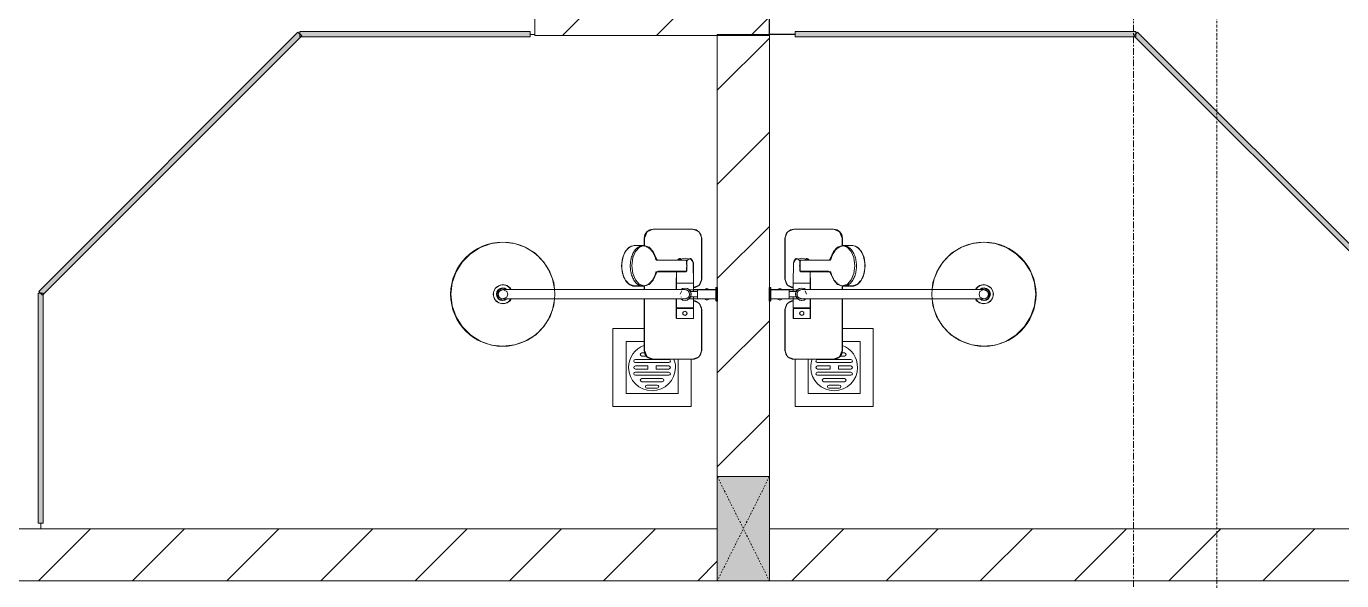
# Model space of a CAD drawing. Header units: millimetres. Extents: x 1591 to 240306, y -15958 to 82755.
# Drawn here: x 123826 to 126354, y 64837 to 65902 of the extents above; entities that cross this region are included whole.
import ezdxf

# ---------------------------------------------------------------- set-up
doc = ezdxf.new("R2010")
doc.units = ezdxf.units.MM
for name, pattern in [('Dash', [6, 3, -3]), ('Dash Dot 3_16_', [7.9375, 4.7625, -1.5875, 0, -1.5875]), ('Grid Line', [22.225, 12.7, -3.175, 3.175, -3.175])]:
    doc.linetypes.add(name, pattern=pattern)
for name, color, linetype, lineweight in [('0-1', 7, 'Continuous', 5), ('A-DETL-THIN-1', 9, 'Continuous', 9), ('A-FLOR-2', 9, 'Continuous', 9), ('A-GLAZ-CURT', 52, 'Continuous', 9), ('A-GLAZ-CURT-1', 254, 'Continuous', 9), ('A-GLAZ-CURT-2', 9, 'Continuous', 9), ('A-WALL-1', 253, 'Continuous', 18), ('A-WALL-3', 113, 'Continuous', 18), ('A-WALL-PATT-1', 10, 'Continuous', 9), ('A-WALL-PATT-2', 111, 'Continuous', 9), ('G-ANNO-SYMB-1', 111, 'Dash Dot 3_16_', 18), ('M-EQPM-1', 254, 'Continuous', 9), ('P-SANR-FIXT', 6, 'Continuous', 9), ('P-SANR-FIXT-1', 254, 'Continuous', 9), ('S-COLS', 52, 'Continuous', 9), ('S-COLS-3', 254, 'Continuous', 9), ('S-COLS-4', 253, 'Continuous', 18), ('S-COLS-HDLN-1', 9, 'Dash', 9), ('S-GRID-1', 1, 'Grid Line', 9)]:
    doc.layers.add(name, color=color, linetype=linetype, lineweight=lineweight)
pattern_1 = [(45, (0, 0), (-90.50967, 90.50967), [])]

# ---------------------------------------------------------------- blocks, each defined once
blk = doc.blocks.new('93925000_0001 - 93925000_top_dwg_93925000_T-348115-TKCS_MB TẦNG 3-4')
at = {"layer": 'P-SANR-FIXT'}
for p, q in [((-125, -47.4), (-125, -123.4)), ((-29.3, -30.4), (-108, -30.4)), ((-46.3, -78.4), (-46.3, -46.7)), ((-27.2, -47.1), (-26.1, -47.1)), ((21.5, -45.9), (60.6, -46.7)), ((29.3, -30.4), (108, -30.4)), ((125, -47.4), (125, -123.4)), ((-9, -412.5), (-9, -62.5)), ((9, -62.5), (9, -412.5)), ((43, -64.7), (43, -117.7)), ((65.8, -117.7), (65.8, -64.7)), ((-27.2, -77.9), (-26.1, -77.9)), ((43, -78.7), (21.5, -79.2)), ((42.7, -117.9), (42.7, -117.9)), ((43.2, -117.6), (43.2, -117.5)), ((65.6, -117.5), (65.6, -117.6)), ((66.1, -117.9), (66.1, -117.9)), ((-108, -140.4), (-9, -140.4)), ((9, -140.4), (16.1, -140.4)), ((15.4, -159.1), (15.8, -143.3)), ((108, -140.4), (92.7, -140.4)), ((93, -143.3), (93.4, -159.1))]:
    blk.add_line(p, q, dxfattribs=at)
at = {"layer": 'P-SANR-FIXT', "flags": 128}
for points in [[(-45.8, -46.1), (-27.2, -46.1), (-27.2, -78.9), (-45.8, -78.9)], [(-26.1, -46), (-26.1, -78.9), (-9, -79)], [(21.5, -47.4), (21.5, -79.1), (9, -79)]]:
    blk.add_lwpolyline(points, dxfattribs=at)
at = {"layer": 'P-SANR-FIXT'}
for centre, radius in [((-36.5, -62.5), 3.95), ((0, -412.5), 100)]:
    blk.add_circle(centre, radius, dxfattribs=at)
for centre, radius, start, end in [((-108, -47.4), 17, 90, 180), ((-45.8, -46.6), 0.5, 90, 180), ((-29.3, -47.4), 17, 4.7626, 90), ((0, -62.5), 12, 318.5904, 221.4096), ((29.3, -47.4), 17, 90, 175.2374), ((59.7, -57.1), 10.5, 38.6491, 85.492), ((108, -47.4), 17, 360, 90), ((0, -62.5), 9, 90, 180.0008), ((0, -62.5), 9, 360, 90), ((45.7, -61.8), 2.59, 155.1929, 175.7071), ((45.9, -61.8), 2.75, 130.8294, 155.1929), ((46.1, -62.1), 3.08, 110.5459, 130.8294), ((54.4, -334.8), 275.9, 88.2683, 91.7343), ((-11.1, -67.1), 76.9, 1.7693, 4.1075), ((65.2, -72.4), 3.46, 323.2522, 79.3541), ((-45.8, -78.4), 0.5, 180, 270), ((-108, -123.4), 17, 180, 270), ((47.7, -153.8), 35.5, 125.4414, 130.0144), ((49.9, -156.8), 39.2, 121.1773, 125.4365), ((50.6, -157.9), 40.5, 119.697, 121.1761), ((51, -158.7), 41.5, 117.0276, 119.7085), ((52.2, -161.1), 44.1, 113.3199, 117.0258), ((51.7, -159.9), 42.8, 109.7779, 113.2977), ((52.5, -162.2), 45.2, 106.1472, 109.7766), ((53.2, -164.5), 47.7, 103.9355, 106.1665), ((39.1, -108.2), 10.4, 284.3956, 285.5116), ((40.8, -114.2), 4.19, 285.5116, 289.9665), ((40.2, -112.5), 6, 289.9665, 292.7061), ((41.4, -115.3), 2.96, 292.7061, 296.5405), ((41.3, -115.1), 3.16, 296.9591, 300.8286), ((41.8, -115.8), 2.26, 300.8286, 305.287), ((42.1, -116.4), 1.64, 305.287, 309.9326), ((42.6, -116.9), 0.906, 309.9326, 315.24), ((66.5, -116.6), 1.39, 229.6335, 235.1234), ((66.3, -116.8), 1.08, 225.1702, 229.6335), ((67.3, -115.4), 2.79, 235.1234, 238.7439), ((67.2, -115.6), 2.6, 238.7439, 243.4573), ((67.8, -114.4), 3.89, 243.9189, 246.8313), ((68.1, -113.8), 4.52, 246.843, 250.4792), ((68.3, -113.2), 5.24, 250.478, 254.0406), ((68.5, -112.7), 5.75, 254.0357, 256.0561), ((55.4, -165.2), 48.4, 73.8659, 76.0481), ((56.2, -162.4), 45.5, 70.241, 73.86), ((57.4, -159.2), 42.1, 66.6693, 70.2637), ((56.5, -161.3), 44.3, 62.9815, 66.6728), ((58, -158.4), 41.1, 60.2783, 62.9855), ((57.7, -158.9), 41.7, 58.8444, 60.2824), ((59.2, -156.4), 38.7, 54.5377, 58.8482), ((60.9, -154), 35.8, 50.0034, 54.5405), ((108, -123.4), 17, 270, 360), ((32.6, -143.6), 16.9, 172.414, 179.1297), ((33.7, -143.7), 17.9, 164.9525, 172.4168), ((35.2, -144.2), 19.5, 157.9614, 164.9563), ((37.1, -144.9), 21.6, 151.4775, 157.9654), ((39.3, -146.1), 24, 145.4892, 151.4815), ((41.5, -147.6), 26.8, 139.9517, 145.4927), ((43.6, -149.4), 29.5, 134.7867, 139.9744), ((46.2, -152), 33.2, 130.0223, 134.7808), ((62.8, -151.7), 32.8, 45.1921, 50.0042), ((65, -149.6), 29.8, 40.0487, 45.1896), ((87.6, -128.4), 1.5, 180, 187.5386), ((87.6, -128.4), 1.5, 258.6057, 270), ((67.2, -147.7), 26.8, 34.5125, 40.0422), ((69.4, -146.2), 24.2, 28.5363, 34.4919), ((73.8, -143.9), 19.2, 21.6374, 28.9183), ((71.2, -145), 22.1, 15.4436, 21.6374), ((76.8, -143.4), 16.2, 7.1859, 15.4436), ((73.9, -143.8), 19.1, 1.2699, 7.1859), ((32.7, -159), 17.3, 181.3198, 222.2619), ((76, -159), 17.4, 317.3098, 358.6393), ((54.2, -123), 60.6, 259.1395, 270.1494), ((54.2, -119.5), 64.1, 270.1494, 280.3637), ((0, -412.5), 18, 120.2491, 59.7509), ((0, -412.5), 12.2, 137.7946, 42.2054), ((0, -412.5), 9, 180, 0)]:
    blk.add_arc(centre, radius, start, end, dxfattribs=at)
for points, degree in [([(-12.9, 0), (-12.9, -1.5), (-12.9, -3)], 2), ([(12.9, 0), (0, 0), (-12.8, 0)], 2), ([(12.8, 0), (12.9, 0), (12.9, 0)], 2), ([(12.9, 0), (12.9, -1.5), (12.9, -3)], 2), ([(-12.9, -3), (0, -3), (12.8, -3)], 2), ([(-12.8, -3), (-12.9, -3), (-12.9, -3)], 2), ([(-8.5, -3.8), (-8.5, -20.9), (-8.5, -38)], 2), ([(8.5, -3.8), (8.5, -20.9), (8.5, -38)], 2), ([(-5, -46), (-15.5, -46), (-26.1, -46)], 2), ([(-8.5, -38), (0, -38), (8.5, -38)], 2), ([(-5, -38), (-5, -44.8), (-5, -51.6)], 2), ([(5, -38), (5, -44.8), (5, -51.6)], 2), ([(5, -46), (13.3, -46), (21.5, -46)], 2), ([(43.2, -61.6), (43.1, -62.2), (43.3, -62.8), (43, -63.5), (43, -64.1), (43, -64.7)], 5), ([(46.1, -59), (45.8, -59), (45.6, -59), (45.4, -59.1), (45.2, -59.1), (45, -59.2)], 5), ([(65.6, -61.6), (65.6, -60.8), (65.5, -60), (64.3, -59), (63.5, -59), (62.7, -59)], 5), ([(42.8, -182.5), (33, -180.6), (24.7, -176.4), (19.9, -170.7)], 3), ([(88.8, -170.8), (83.9, -176.5), (75.6, -180.7), (65.8, -182.5)], 3)]:
    blk.add_open_spline(points, degree=degree, dxfattribs=at)
for points, weights in [([(-9.3, -3), (-8.5, -3), (-8.5, -3.8)], [1, 0.707106775639, 1]), ([(9.3, -3), (8.5, -3), (8.5, -3.8)], [1, 0.707106765177, 1]), ([(21.5, -45.9), (21.5, -45.7), (21.5, -47.4)], [0.874147445041, 0.908470869121, 1]), ([(67.9, -74.4), (66.9, -75.7), (65.8, -76.4)], [1, 0.991614392871, 1]), ([(54.4, -167.3), (15.8, -167.3), (15.8, -143.6)], [1, 0.707106781187, 1]), ([(93, -143.6), (93, -167.3), (54.4, -167.3)], [1, 0.707106781187, 1])]:
    blk.add_rational_spline(points, weights, degree=2, dxfattribs=at)
blk.add_open_spline([(68, -50.6), (68.4, -51.1), (68.6, -51.7), (68.7, -53.5), (68.2, -54.7), (66.1, -57), (64.6, -58.1), (62.7, -59)], degree=3, knots=[0.3623591, 0.3623591, 0.3623591, 0.3623591, 0.4991435, 0.4991435, 0.7494159, 0.7494159, 0.9564651, 0.9564651, 0.9564651, 0.9564651], dxfattribs=at)
blk = doc.blocks.new('93925000_0001 - 93925000_top_dwg-348114-TKCS_MB TẦNG 3-4')
blk.add_blockref('93925000_0001 - 93925000_top_dwg_93925000_T-348115-TKCS_MB TẦNG 3-4', (0, 0))
blk = doc.blocks.new('93925000_0001 - 93925000_3D_low_dwg-348120-TKCS_MB TẦNG 3-4')
at = {"layer": 'P-SANR-FIXT'}
for p, q in [((-13, 0.4), (-12.1, 0.4)), ((-13, 0.4), (-11.6, 0.4)), ((-13, -2.4), (-13, 0.4)), ((-12.1, 0.4), (-9.1, 0.4)), ((-8, 0.4), (-11.6, 0.4)), ((-9.1, 0.4), (-5, 0.4)), ((-5, 0.4), (-8, 0.4)), ((-5, 0.4), (0, 0.4)), ((0, 0.4), (5.1, 0.4)), ((5.1, 0.4), (9, 0.4)), ((8.2, 0.4), (5.1, 0.4)), ((11.6, 0.4), (8.2, 0.4)), ((9, 0.4), (12, 0.4)), ((13, 0.4), (11.6, 0.4)), ((12, 0.4), (13, 0.4)), ((13, -2.4), (13, 0.4)), ((-13, -2.4), (-13, 0)), ((-12.1, -2.4), (-13, -2.4)), ((-13, -2.4), (-11.6, -2.4)), ((-12.1, -2.4), (-13, -2.4)), ((-13, -2.4), (-11.6, -2.4)), ((-9.1, -2.4), (-12.1, -2.4)), ((-9.1, -2.4), (-12.1, -2.4)), ((-11.6, -2.4), (-8.5, -2.4)), ((-11.6, -2.4), (-8.9, -2.4)), ((-11.1, -20.1), (-8.9, -14.6)), ((-8.9, -25.2), (-11.1, -20.1)), ((-5, -2.4), (-9.1, -2.4)), ((-8.9, -45.6), (-8.9, -2.4)), ((-6.1, -2.4), (-8.5, -2.4)), ((-8.5, -53.6), (-8.5, -2.4)), ((0, -2.4), (-5, -2.4)), ((5.1, -2.4), (0, -2.4)), ((5.1, -2.4), (9, -2.4)), ((6.1, -2.4), (8.5, -2.4)), ((11.6, -2.4), (8.5, -2.4)), ((8.5, -2.4), (8.5, -53.6)), ((8.9, -2.4), (8.9, -45.6)), ((11.6, -2.4), (8.9, -2.4)), ((11.1, -20.1), (8.9, -15)), ((8.9, -25.6), (11.1, -20.1)), ((9, -2.4), (12, -2.4)), ((9, -2.4), (12, -2.4)), ((13, -2.4), (11.6, -2.4)), ((13, -2.4), (11.6, -2.4)), ((12, -2.4), (13, -2.4)), ((12, -2.4), (13, -2.4)), ((13, -2.4), (13, 0)), ((-125, -47), (-120, -35)), ((-120, -35), (-125, -47)), ((-125, -123), (-125, -47)), ((-125, -47), (-125, -123)), ((-120, -35), (-108, -30)), ((-108, -30), (-120, -35)), ((-108, -30), (-29.2, -30)), ((-29.2, -30), (-108, -30)), ((-46.3, -45.7), (-27.2, -45.6)), ((-46.3, -46.9), (-46.3, -45.7)), ((-46.3, -45.7), (-46.3, -46.9)), ((-46.3, -50.5), (-46.3, -46.9)), ((-46.3, -50.5), (-46.3, -56.1)), ((-29.2, -30), (-17.2, -35)), ((-17.2, -35), (-29.2, -30)), ((-27.2, -46.8), (-27.2, -45.6)), ((-27.2, -46.8), (-27.2, -50.4)), ((-27.2, -56), (-27.2, -50.4)), ((-26.1, -46.8), (-26.1, -45.6)), ((-8.5, -45.6), (-26.1, -45.6)), ((-26.1, -46.8), (-26.1, -50.4)), ((-26.1, -56), (-26.1, -50.4)), ((-17.2, -35), (-12.8, -45.6)), ((-12.8, -45.6), (-17.2, -35)), ((0, -50.1), (-4.4, -50.9)), ((4.4, -50.9), (0, -50.1)), ((21.5, -45.6), (8.5, -45.6)), ((17.2, -35), (12.8, -45.6)), ((12.8, -45.6), (17.2, -35)), ((17.2, -35), (29.2, -30)), ((17.2, -35), (29.2, -30)), ((21.5, -45.6), (60.6, -46.1)), ((21.5, -46.8), (21.5, -45.6)), ((21.5, -46.8), (21.5, -50.4)), ((21.5, -56), (21.5, -50.4)), ((29.2, -30), (108, -30)), ((108, -30), (29.2, -30)), ((60.6, -46.1), (66.7, -50.3)), ((66.7, -50.3), (69.5, -62.1)), ((108, -30), (120, -35)), ((120, -35), (108, -30)), ((120, -35), (125, -47)), ((125, -47), (120, -35)), ((125, -47), (125, -123)), ((125, -123), (125, -47)), ((-46.3, -56.1), (-46.3, -62.1)), ((-46.3, -68.1), (-46.3, -62.1)), ((-46.3, -73.7), (-46.3, -68.1)), ((-46.3, -77.3), (-46.3, -73.7)), ((-40.5, -62.1), (-39.4, -59.4)), ((-40.5, -62.1), (-39.3, -64.9)), ((-36.6, -58.1), (-39.4, -59.4)), ((-36.5, -66.1), (-39.3, -64.9)), ((-36.6, -58.1), (-33.6, -59.3)), ((-33.6, -64.8), (-36.5, -66.1)), ((-33.6, -59.3), (-32.5, -62.1)), ((-33.6, -64.8), (-32.5, -62.1)), ((-27.2, -62.1), (-27.2, -56)), ((-27.2, -68.2), (-27.2, -62.1)), ((-27.2, -73.8), (-27.2, -68.2)), ((-27.2, -77.4), (-27.2, -73.8)), ((-26.1, -62.1), (-26.1, -56)), ((-26.1, -68.2), (-26.1, -62.1)), ((-26.1, -73.8), (-26.1, -68.2)), ((-26.1, -77.4), (-26.1, -73.8)), ((-11.1, -57.5), (-12, -62.1)), ((-11.2, -57.7), (-12, -62.1)), ((-12, -62.1), (-11.2, -66.5)), ((-12, -62.1), (-11.2, -66.5)), ((-8.5, -53.6), (-11.2, -57.7)), ((-8.5, -53.6), (-11.2, -57.7)), ((-11.1, -57.5), (-11.2, -57.7)), ((-11.1, -66.7), (-11.2, -66.5)), ((-11.2, -66.5), (-9, -69.8)), ((-11.1, -66.7), (-9, -69.9)), ((-5.4, -54.9), (-9, -62.1)), ((-9, -62.1), (-9, -66.3)), ((-9, -79.5), (-9, -66.3)), ((-4.4, -50.9), (-8.5, -53.6)), ((-4.4, -50.9), (-8.5, -53.6)), ((0, -53.1), (-5.4, -54.9)), ((-4.6, -51), (-4.4, -50.9)), ((2.5, -54.1), (0, -53.1)), ((6.4, -68.5), (0, -71.1)), ((4.4, -50.9), (4.6, -51)), ((4.4, -50.9), (8.5, -53.6)), ((4.4, -50.9), (8.5, -53.6)), ((9, -62.1), (6.4, -55.7)), ((9, -62.1), (7.9, -59.4)), ((11.1, -57.5), (8.5, -53.6)), ((11.2, -57.7), (8.5, -53.6)), ((11.2, -57.7), (8.5, -53.6)), ((9, -62.1), (9, -66.5)), ((9, -79.6), (9, -66.5)), ((9, -69.8), (11.2, -66.5)), ((9, -69.8), (11.2, -66.5)), ((9, -69.8), (11.1, -66.7)), ((11.1, -57.5), (11.2, -57.7)), ((11.1, -66.7), (12, -62.1)), ((11.1, -66.7), (11.2, -66.5)), ((12, -62.1), (11.2, -57.7)), ((12, -62.1), (11.2, -57.7)), ((11.2, -66.5), (12, -62.1)), ((21.5, -62.1), (21.5, -56)), ((21.5, -68.2), (21.5, -62.1)), ((21.5, -73.8), (21.5, -68.2)), ((21.5, -77.4), (21.5, -73.8)), ((43.3, -68.3), (43.8, -62.2)), ((43.3, -68.3), (44.3, -66.3)), ((44.3, -70.3), (43.3, -68.3)), ((44.3, -58.6), (44.2, -112.9)), ((65.4, -58.6), (44.3, -58.6)), ((52.7, -58.6), (54.8, -57.9)), ((54.8, -57.9), (56.9, -58.6)), ((65.4, -58.6), (65.4, -112.9)), ((66.3, -68.3), (65.4, -66.3)), ((65.4, -70.2), (66.3, -68.3)), ((66.3, -68.3), (65.5, -58.6)), ((66.7, -73.9), (69.5, -62.1)), ((-46.3, -78.5), (-46.3, -77.3)), ((-46.3, -78.5), (-46.3, -77.3)), ((-46.3, -78.5), (-27.2, -78.6)), ((-27.2, -78.6), (-27.2, -77.4)), ((-26.1, -78.6), (-26.1, -77.4)), ((-26.1, -78.6), (-9, -78.6)), ((-9, -79.5), (-9, -94.5)), ((-9, -94.5), (-9, -122.1)), ((9, -78.6), (21.5, -78.6)), ((9, -79.6), (9, -94.6)), ((9, -94.6), (9, -122.1)), ((21.5, -78.6), (21.5, -77.4)), ((21.5, -78.6), (44.3, -78.3)), ((-120, -135), (-125, -123)), ((-125, -123), (-120, -135)), ((-9, -122.1), (-9, -352.1)), ((9, -352.1), (9, -122.1)), ((27.2, -123.6), (19, -131.1)), ((42.7, -116.4), (27.2, -123.6)), ((44.2, -112.9), (42.7, -116.4)), ((65.4, -112.9), (67, -116.4)), ((67, -116.4), (82.2, -123.4)), ((82.2, -123.4), (90.4, -130.7)), ((125, -123), (120, -135)), ((120, -135), (125, -123)), ((-108, -140), (-120, -135)), ((-120, -135), (-108, -140)), ((-8.8, -140), (-108, -140)), ((-108, -140), (-8.8, -140)), ((16.1, -140), (8.8, -140)), ((8.8, -140), (16.1, -140)), ((16, -140.4), (19, -131.1)), ((16, -140.4), (16, -160.1)), ((19.3, -150.1), (16, -140.4)), ((27.5, -157.3), (19.3, -150.1)), ((90.7, -149.6), (82.5, -157.2)), ((90.4, -130.7), (93.7, -140.4)), ((90.7, -149.6), (93.7, -140.4)), ((108, -140), (93.6, -140)), ((93.6, -140), (108, -140)), ((93.7, -140.4), (93.7, -160.1)), ((108, -140), (120, -135)), ((108, -140), (120, -135)), ((16, -160.1), (18.8, -169)), ((19.3, -169.7), (16, -160.1)), ((25.5, -175.3), (19.3, -169.7)), ((27.5, -157.3), (39.8, -162.4)), ((39.8, -162.4), (54.8, -164.2)), ((70.6, -162.2), (54.8, -164.2)), ((70.6, -162.2), (82.5, -157.2)), ((82.5, -176.8), (70.6, -181.9)), ((90.7, -169.3), (82.5, -176.8)), ((90.6, -169.4), (88.2, -171.6)), ((93.7, -160.1), (90.7, -169.3)), ((39.8, -182), (27.5, -177)), ((39.6, -182), (54.8, -183.9)), ((39.8, -182), (54.8, -183.9)), ((54.8, -183.9), (70.6, -181.9)), ((54.8, -183.9), (69.3, -182.2)), ((82.2, -177), (79.6, -178.1)), ((-42.5, -321.4), (-61.8, -333.3)), ((-21.4, -314.2), (-42.5, -321.4)), ((-9, -312.8), (-21.4, -314.2)), ((22.5, -314.4), (9, -312.9)), ((43, -321.6), (22.5, -314.4)), ((61.9, -333.3), (43, -321.6)), ((-77.7, -348.9), (-89.8, -367.9)), ((-61.8, -333.3), (-77.7, -348.9)), ((-9, -374.4), (-9, -352.1)), ((9, -374.3), (9, -352.1)), ((78.8, -350.3), (61.9, -333.3)), ((90.5, -369.3), (78.8, -350.3)), ((-89.8, -367.9), (-97.3, -388.9)), ((-9, -394.7), (-9, -374.4)), ((9, -394.5), (9, -374.3)), ((97.6, -390.1), (90.5, -369.3)), ((-97.3, -388.9), (-100, -411.9)), ((-16.7, -404), (-18.5, -411.9)), ((-11.8, -397.7), (-16.7, -404)), ((-12, -411.9), (-9, -404.4)), ((-9, -396.3), (-11.8, -397.7)), ((-9, -394.7), (-9, -407.6)), ((-5.4, -404.7), (0, -402.9)), ((5.4, -404.7), (0, -402.9)), ((9, -394.5), (9, -407.4)), ((11.7, -397.6), (9, -396.3)), ((11.7, -397.6), (16.7, -403.7)), ((11.7, -397.6), (16.7, -403.7)), ((16.7, -403.7), (18.5, -411.9)), ((16.7, -403.7), (18.5, -411.9)), ((100, -411.9), (97.6, -390.1)), ((-100, -411.9), (-97.6, -433.8)), ((-18.5, -411.9), (-18.5, -411.9)), ((-18.5, -411.9), (-16.5, -420.1)), ((-16.5, -420.1), (-11.3, -426.5)), ((-8.3, -420.6), (-12, -411.9)), ((-11.3, -426.5), (-3.9, -430)), ((-5.4, -404.7), (-9, -411.9)), ((-9, -407.6), (-9, -411.9)), ((-9, -411.9), (-9, -411.9)), ((0, -423.9), (-8.3, -420.6)), ((-5.4, -404.7), (-6.3, -405.5)), ((-5.4, -419.1), (-6.2, -418.4)), ((0, -420.9), (-5.4, -419.1)), ((0, -420.9), (-5.4, -419.1)), ((5.4, -419.1), (0, -420.9)), ((5.4, -419.1), (0, -420.9)), ((8.7, -420.2), (0, -423.9)), ((4.1, -429.9), (11.7, -426.2)), ((9, -411.9), (5.4, -404.7)), ((5.4, -404.7), (6.2, -405.4)), ((5.4, -419.1), (9, -411.6)), ((5.4, -419.1), (9, -411.9)), ((6.2, -418.4), (5.4, -419.1)), ((8.7, -420.2), (12, -411.9)), ((12, -411.9), (9, -404.9)), ((9, -411.9), (9, -407.4)), ((9, -411.6), (9, -411.9)), ((16.5, -420.1), (11.7, -426.2)), ((18.5, -411.9), (16.5, -420.1)), ((18.5, -411.9), (18.5, -411.9)), ((100, -411.9), (97.5, -433.9)), ((-97.6, -433.8), (-90.5, -454.4)), ((-90.5, -454.4), (-78.4, -473.9)), ((-3.9, -430), (4.1, -429.9)), ((89.8, -455.8), (97.5, -433.9)), ((-78.4, -473.9), (-62.2, -490.2)), ((61.9, -490.4), (78, -474.5)), ((78, -474.5), (89.8, -455.8)), ((-62.2, -490.2), (-43.5, -501.9)), ((-43.5, -501.9), (-22.2, -509.4)), ((22.1, -509.4), (42.9, -502.2)), ((42.9, -502.2), (61.9, -490.4)), ((-22.2, -509.4), (-0.1, -511.9)), ((-0.1, -511.9), (22.1, -509.4))]:
    blk.add_line(p, q, dxfattribs=at)
blk = doc.blocks.new('93925000_0001 - FMM 93925000-348244-TKCS_MB TẦNG 3-4')
for name in ['93925000_0001 - 93925000_3D_low_dwg-348120-TKCS_MB TẦNG 3-4', '93925000_0001 - 93925000_top_dwg-348114-TKCS_MB TẦNG 3-4']:
    blk.add_blockref(name, (0, 0))
blk = doc.blocks.new('93925000_0001 - 93925000_3D_low_dwg-V152-TKCS_MB TẦNG 3-4')
at = {"layer": 'P-SANR-FIXT'}
for p, q in [((-13, 0.4), (-12.1, 0.4)), ((-13, 0.4), (-11.6, 0.4)), ((-13, -2.4), (-13, 0.4)), ((-13, -2.4), (-13, 0)), ((-12.1, 0.4), (-9.1, 0.4)), ((-8, 0.4), (-11.6, 0.4)), ((-9.1, 0.4), (-5, 0.4)), ((-5, 0.4), (-8, 0.4)), ((-5, 0.4), (0, 0.4)), ((0, 0.4), (5.1, 0.4)), ((5.1, 0.4), (9, 0.4)), ((8.2, 0.4), (5.1, 0.4)), ((11.6, 0.4), (8.2, 0.4)), ((9, 0.4), (12, 0.4)), ((13, 0.4), (11.6, 0.4)), ((12, 0.4), (13, 0.4)), ((13, -2.4), (13, 0.4)), ((13, -2.4), (13, 0)), ((-12.1, -2.4), (-13, -2.4)), ((-13, -2.4), (-11.6, -2.4)), ((-12.1, -2.4), (-13, -2.4)), ((-13, -2.4), (-11.6, -2.4)), ((-9.1, -2.4), (-12.1, -2.4)), ((-9.1, -2.4), (-12.1, -2.4)), ((-11.6, -2.4), (-8.5, -2.4)), ((-11.6, -2.4), (-8.9, -2.4)), ((-11.1, -20.1), (-8.9, -14.6)), ((-8.9, -25.2), (-11.1, -20.1)), ((-5, -2.4), (-9.1, -2.4)), ((-8.9, -45.6), (-8.9, -2.4)), ((-6.1, -2.4), (-8.5, -2.4)), ((-8.5, -53.6), (-8.5, -2.4)), ((0, -2.4), (-5, -2.4)), ((5.1, -2.4), (0, -2.4)), ((5.1, -2.4), (9, -2.4)), ((6.1, -2.4), (8.5, -2.4)), ((11.6, -2.4), (8.5, -2.4)), ((8.5, -2.4), (8.5, -53.6)), ((8.9, -2.4), (8.9, -45.6)), ((11.6, -2.4), (8.9, -2.4)), ((11.1, -20.1), (8.9, -15)), ((8.9, -25.6), (11.1, -20.1)), ((9, -2.4), (12, -2.4)), ((9, -2.4), (12, -2.4)), ((13, -2.4), (11.6, -2.4)), ((13, -2.4), (11.6, -2.4)), ((12, -2.4), (13, -2.4)), ((12, -2.4), (13, -2.4)), ((-125, -47), (-120, -35)), ((-120, -35), (-125, -47)), ((-125, -123), (-125, -47)), ((-125, -47), (-125, -123)), ((-120, -35), (-108, -30)), ((-108, -30), (-120, -35)), ((-108, -30), (-29.2, -30)), ((-29.2, -30), (-108, -30)), ((-46.3, -45.7), (-27.2, -45.6)), ((-46.3, -46.9), (-46.3, -45.7)), ((-46.3, -45.7), (-46.3, -46.9)), ((-46.3, -50.5), (-46.3, -46.9)), ((-46.3, -50.5), (-46.3, -56.1)), ((-29.2, -30), (-17.2, -35)), ((-17.2, -35), (-29.2, -30)), ((-27.2, -46.8), (-27.2, -45.6)), ((-27.2, -46.8), (-27.2, -50.4)), ((-27.2, -56), (-27.2, -50.4)), ((-26.1, -46.8), (-26.1, -45.6)), ((-8.5, -45.6), (-26.1, -45.6)), ((-26.1, -46.8), (-26.1, -50.4)), ((-26.1, -56), (-26.1, -50.4)), ((-17.2, -35), (-12.8, -45.6)), ((-12.8, -45.6), (-17.2, -35)), ((0, -50.1), (-4.4, -50.9)), ((4.4, -50.9), (0, -50.1)), ((21.5, -45.6), (8.5, -45.6)), ((17.2, -35), (12.8, -45.6)), ((12.8, -45.6), (17.2, -35)), ((17.2, -35), (29.2, -30)), ((17.2, -35), (29.2, -30)), ((21.5, -45.6), (60.6, -46.1)), ((21.5, -46.8), (21.5, -45.6)), ((21.5, -46.8), (21.5, -50.4)), ((21.5, -56), (21.5, -50.4)), ((29.2, -30), (108, -30)), ((108, -30), (29.2, -30)), ((60.6, -46.1), (66.7, -50.3)), ((66.7, -50.3), (69.5, -62.1)), ((108, -30), (120, -35)), ((120, -35), (108, -30)), ((120, -35), (125, -47)), ((125, -47), (120, -35)), ((125, -47), (125, -123)), ((125, -123), (125, -47)), ((-46.3, -56.1), (-46.3, -62.1)), ((-46.3, -68.1), (-46.3, -62.1)), ((-46.3, -73.7), (-46.3, -68.1)), ((-46.3, -77.3), (-46.3, -73.7)), ((-40.5, -62.1), (-39.4, -59.4)), ((-40.5, -62.1), (-39.3, -64.9)), ((-36.6, -58.1), (-39.4, -59.4)), ((-36.5, -66.1), (-39.3, -64.9)), ((-36.6, -58.1), (-33.6, -59.3)), ((-33.6, -64.8), (-36.5, -66.1)), ((-33.6, -59.3), (-32.5, -62.1)), ((-33.6, -64.8), (-32.5, -62.1)), ((-27.2, -62.1), (-27.2, -56)), ((-27.2, -68.2), (-27.2, -62.1)), ((-27.2, -73.8), (-27.2, -68.2)), ((-27.2, -77.4), (-27.2, -73.8)), ((-26.1, -62.1), (-26.1, -56)), ((-26.1, -68.2), (-26.1, -62.1)), ((-26.1, -73.8), (-26.1, -68.2)), ((-26.1, -77.4), (-26.1, -73.8)), ((-11.1, -57.5), (-12, -62.1)), ((-11.2, -57.7), (-12, -62.1)), ((-12, -62.1), (-11.2, -66.5)), ((-12, -62.1), (-11.2, -66.5)), ((-8.5, -53.6), (-11.2, -57.7)), ((-8.5, -53.6), (-11.2, -57.7)), ((-11.1, -57.5), (-11.2, -57.7)), ((-11.1, -66.7), (-11.2, -66.5)), ((-11.2, -66.5), (-9, -69.8)), ((-11.1, -66.7), (-9, -69.9)), ((-5.4, -54.9), (-9, -62.1)), ((-9, -62.1), (-9, -66.3)), ((-9, -79.5), (-9, -66.3)), ((-4.4, -50.9), (-8.5, -53.6)), ((-4.4, -50.9), (-8.5, -53.6)), ((-5.4, -54.9), (-5.6, -55.4)), ((0, -53.1), (-5.4, -54.9)), ((-5.4, -69.3), (-5.1, -69.4)), ((-4.6, -51), (-4.4, -50.9)), ((2.5, -54.1), (0, -53.1)), ((6.4, -68.5), (0, -71.1)), ((4.4, -50.9), (4.6, -51)), ((4.4, -50.9), (8.5, -53.6)), ((4.4, -50.9), (8.5, -53.6)), ((9, -62.1), (6.4, -55.7)), ((9, -62.1), (7.9, -59.4)), ((11.1, -57.5), (8.5, -53.6)), ((11.2, -57.7), (8.5, -53.6)), ((11.2, -57.7), (8.5, -53.6)), ((9, -62.1), (9, -66.5)), ((9, -79.6), (9, -66.5)), ((9, -69.8), (11.2, -66.5)), ((9, -69.8), (11.2, -66.5)), ((9, -69.8), (11.1, -66.7)), ((11.1, -57.5), (11.2, -57.7)), ((11.1, -66.7), (12, -62.1)), ((11.1, -66.7), (11.2, -66.5)), ((12, -62.1), (11.2, -57.7)), ((12, -62.1), (11.2, -57.7)), ((11.2, -66.5), (12, -62.1)), ((21.5, -62.1), (21.5, -56)), ((21.5, -68.2), (21.5, -62.1)), ((21.5, -73.8), (21.5, -68.2)), ((21.5, -77.4), (21.5, -73.8)), ((43.3, -68.3), (43.8, -62.2)), ((43.3, -68.3), (44.3, -66.3)), ((44.3, -70.3), (43.3, -68.3)), ((44.3, -58.6), (44.2, -112.9)), ((65.4, -58.6), (44.3, -58.6)), ((52.7, -58.6), (54.8, -57.9)), ((54.8, -57.9), (56.9, -58.6)), ((65.4, -58.6), (65.4, -112.9)), ((66.3, -68.3), (65.4, -66.3)), ((65.4, -70.2), (66.3, -68.3)), ((66.3, -68.3), (65.8, -61.6)), ((66.7, -73.9), (69.5, -62.1)), ((-46.3, -78.5), (-46.3, -77.3)), ((-46.3, -78.5), (-46.3, -77.3)), ((-46.3, -78.5), (-27.2, -78.6)), ((-27.2, -78.6), (-27.2, -77.4)), ((-26.1, -78.6), (-26.1, -77.4)), ((-26.1, -78.6), (-9, -78.6)), ((-9, -79.5), (-9, -94.5)), ((-9, -94.5), (-9, -122.1)), ((9, -78.6), (21.5, -78.6)), ((9, -79.6), (9, -94.6)), ((9, -94.6), (9, -122.1)), ((21.5, -78.6), (21.5, -77.4)), ((21.5, -78.6), (44.3, -78.3)), ((-120, -135), (-125, -123)), ((-125, -123), (-120, -135)), ((-9, -122.1), (-9, -352.1)), ((9, -352.1), (9, -122.1)), ((27.2, -123.6), (19, -131.1)), ((42.7, -116.4), (27.2, -123.6)), ((44.2, -112.9), (42.7, -116.4)), ((65.4, -112.9), (67, -116.4)), ((67, -116.4), (82.2, -123.4)), ((82.2, -123.4), (90.4, -130.7)), ((125, -123), (120, -135)), ((120, -135), (125, -123)), ((-108, -140), (-120, -135)), ((-120, -135), (-108, -140)), ((-8.8, -140), (-108, -140)), ((-108, -140), (-8.8, -140)), ((16.1, -140), (8.8, -140)), ((8.8, -140), (16.1, -140)), ((16, -140.4), (19, -131.1)), ((16, -140.4), (16, -160.1)), ((19.3, -150.1), (16, -140.4)), ((27.5, -157.3), (19.3, -150.1)), ((90.7, -149.6), (82.5, -157.2)), ((90.4, -130.7), (93.7, -140.4)), ((90.7, -149.6), (93.7, -140.4)), ((108, -140), (93.6, -140)), ((93.6, -140), (108, -140)), ((93.7, -140.4), (93.7, -160.1)), ((108, -140), (120, -135)), ((108, -140), (120, -135)), ((16, -160.1), (18.8, -169)), ((19.3, -169.7), (16, -160.1)), ((25.5, -175.3), (19.3, -169.7)), ((27.5, -157.3), (39.8, -162.4)), ((39.8, -162.4), (54.8, -164.2)), ((70.6, -162.2), (54.8, -164.2)), ((70.6, -162.2), (82.5, -157.2)), ((82.5, -176.8), (70.6, -181.9)), ((90.7, -169.3), (82.5, -176.8)), ((90.6, -169.4), (88.2, -171.6)), ((93.7, -160.1), (90.7, -169.3)), ((39.8, -182), (27.5, -177)), ((39.6, -182), (54.8, -183.9)), ((39.8, -182), (54.8, -183.9)), ((54.8, -183.9), (70.6, -181.9)), ((54.8, -183.9), (69.3, -182.2)), ((82.2, -177), (79.6, -178.1)), ((-42.5, -321.4), (-61.8, -333.3)), ((-21.4, -314.2), (-42.5, -321.4)), ((-9, -312.8), (-21.4, -314.2)), ((22.5, -314.4), (9, -312.9)), ((43, -321.6), (22.5, -314.4)), ((61.9, -333.3), (43, -321.6)), ((-77.7, -348.9), (-89.8, -367.9)), ((-61.8, -333.3), (-77.7, -348.9)), ((-9, -374.4), (-9, -352.1)), ((9, -374.3), (9, -352.1)), ((78.8, -350.3), (61.9, -333.3)), ((90.5, -369.3), (78.8, -350.3)), ((-89.8, -367.9), (-97.3, -388.9)), ((-9, -394.7), (-9, -374.4)), ((9, -394.5), (9, -374.3)), ((97.6, -390.1), (90.5, -369.3)), ((-97.3, -388.9), (-100, -411.9)), ((-16.7, -404), (-18.5, -411.9)), ((-11.8, -397.7), (-16.7, -404)), ((-12, -411.9), (-9, -404.4)), ((-9, -396.3), (-11.8, -397.7)), ((-9, -394.7), (-9, -407.6)), ((-5.4, -404.7), (0, -402.9)), ((5.4, -404.7), (0, -402.9)), ((9, -394.5), (9, -407.4)), ((11.7, -397.6), (9, -396.3)), ((11.7, -397.6), (16.7, -403.7)), ((11.7, -397.6), (16.7, -403.7)), ((16.7, -403.7), (18.5, -411.9)), ((16.7, -403.7), (18.5, -411.9)), ((100, -411.9), (97.6, -390.1)), ((-100, -411.9), (-97.6, -433.8)), ((-18.5, -411.9), (-18.5, -411.9)), ((-18.5, -411.9), (-16.5, -420.1)), ((-16.5, -420.1), (-11.3, -426.5)), ((-8.3, -420.6), (-12, -411.9)), ((-11.3, -426.5), (-3.9, -430)), ((-5.4, -404.7), (-9, -411.9)), ((-9, -407.6), (-9, -411.9)), ((-9, -411.9), (-9, -411.9)), ((0, -423.9), (-8.3, -420.6)), ((-5.4, -404.7), (-6.3, -405.5)), ((-5.4, -419.1), (-6.2, -418.4)), ((0, -420.9), (-5.4, -419.1)), ((0, -420.9), (-5.4, -419.1)), ((5.4, -419.1), (0, -420.9)), ((5.4, -419.1), (0, -420.9)), ((8.7, -420.2), (0, -423.9)), ((4.1, -429.9), (11.7, -426.2)), ((9, -411.9), (5.4, -404.7)), ((5.4, -404.7), (6.2, -405.4)), ((5.4, -419.1), (9, -411.6)), ((5.4, -419.1), (9, -411.9)), ((6.2, -418.4), (5.4, -419.1)), ((8.7, -420.2), (12, -411.9)), ((12, -411.9), (9, -404.9)), ((9, -411.9), (9, -407.4)), ((9, -411.6), (9, -411.9)), ((16.5, -420.1), (11.7, -426.2)), ((18.5, -411.9), (16.5, -420.1)), ((18.5, -411.9), (18.5, -411.9)), ((100, -411.9), (97.5, -433.9)), ((-97.6, -433.8), (-90.5, -454.4)), ((-90.5, -454.4), (-78.4, -473.9)), ((-3.9, -430), (4.1, -429.9)), ((89.8, -455.8), (97.5, -433.9)), ((-78.4, -473.9), (-62.2, -490.2)), ((61.9, -490.4), (78, -474.5)), ((78, -474.5), (89.8, -455.8)), ((-62.2, -490.2), (-43.5, -501.9)), ((-43.5, -501.9), (-22.2, -509.4)), ((22.1, -509.4), (42.9, -502.2)), ((42.9, -502.2), (61.9, -490.4)), ((-22.2, -509.4), (-0.1, -511.9)), ((-0.1, -511.9), (22.1, -509.4))]:
    blk.add_line(p, q, dxfattribs=at)
blk = doc.blocks.new('93925000_0001 - FMM 93925000-V153-TKCS_MB TẦNG 3-4')
at = {"extrusion": (0, 0, -1), "zscale": -1, "rotation": 180}
for name in ['93925000_0001 - 93925000_top_dwg-348114-TKCS_MB TẦNG 3-4', '93925000_0001 - 93925000_3D_low_dwg-V152-TKCS_MB TẦNG 3-4']:
    blk.add_blockref(name, (0, 0), dxfattribs=at)
blk = doc.blocks.new('THU NUOC - THU NUOC-V154-TKCS_MB TẦNG 3-4')
at = {"layer": 'M-EQPM-1'}
for p, q in [((-66.3, -70.6), (-66.3, 79.4)), ((-66.3, 79.4), (-5.8, 79.4)), ((-5.8, 54.4), (-41.3, 54.4)), ((-41.3, 54.4), (-41.3, -45.6)), ((-11, 32.1), (-3.9, 32.1)), ((-1.4, 26.1), (-11, 26.1)), ((-23.3, 19.6), (40.9, 19.6)), ((40.9, 13.6), (-23.3, 13.6)), ((-23.3, 7.2), (0.7, 7.2)), ((0.7, 1.2), (-23.3, 1.2)), ((0.7, 7.2), (0.7, 1.2)), ((16.7, 1.2), (16.7, 7.2)), ((16.7, 7.2), (40.9, 7.2)), ((40.9, 1.2), (16.7, 1.2)), ((58.7, -45.6), (58.7, 19.9)), ((83.7, 19.9), (83.7, -70.6)), ((-23.3, -4.8), (40.9, -4.8)), ((40.9, -10.8), (-23.3, -10.8)), ((-11, -17.3), (28.5, -17.3)), ((28.5, -23.3), (-11, -23.3)), ((-41.3, -45.6), (58.7, -45.6)), ((-1.1, -29.6), (18.5, -29.6)), ((18.5, -35.6), (-1.1, -35.6)), ((83.7, -70.6), (-66.3, -70.6))]:
    blk.add_line(p, q, dxfattribs=at)
for centre, radius, start, end in [((8.7, 4.4), 45, 109.0518, 180), ((8.7, 4.4), 45, 109.0518, 180), ((-11, 29.1), 3, 90, 270), ((8.7, 4.4), 45, 180, 0), ((8.7, 4.4), 45, 180, 360), ((-23.3, 16.6), 3, 90, 270), ((-23.3, 4.2), 3, 90, 270), ((40.9, 16.6), 3, 270, 90), ((40.9, 4.2), 3, 270, 90), ((8.7, 4.4), 45, 0, 20.2407), ((8.7, 4.4), 45, 360, 20.2407), ((-23.3, -7.8), 3, 90, 270), ((-11, -20.3), 3, 90, 270), ((28.5, -20.3), 3, 270, 90), ((40.9, -7.8), 3, 270, 90), ((-1.1, -32.6), 3, 90, 270), ((18.5, -32.6), 3, 270, 90)]:
    blk.add_arc(centre, radius, start, end, dxfattribs=at)
blk = doc.blocks.new('THU NUOC - THU NUOC-V155-TKCS_MB TẦNG 3-4')
at = {"layer": 'M-EQPM-1'}
for p, q in [((-66.3, 70.6), (-66.3, -79.4)), ((83.7, 70.6), (-66.3, 70.6)), ((83.7, -19.9), (83.7, 70.6)), ((58.7, 45.6), (-41.3, 45.6)), ((-41.3, 45.6), (-41.3, -54.4)), ((-1.1, 35.6), (18.5, 35.6)), ((18.5, 29.6), (-1.1, 29.6)), ((58.7, -19.9), (58.7, 45.6)), ((-23.3, 10.8), (40.9, 10.8)), ((40.9, 4.8), (-23.3, 4.8)), ((-11, 23.3), (28.5, 23.3)), ((28.5, 17.3), (-11, 17.3)), ((-23.3, -1.2), (0.7, -1.2)), ((0.7, -7.2), (-23.3, -7.2)), ((-23.3, -13.6), (40.9, -13.6)), ((40.9, -19.6), (-23.3, -19.6)), ((0.7, -1.2), (0.7, -7.2)), ((16.7, -1.2), (40.9, -1.2)), ((16.7, -7.2), (16.7, -1.2)), ((40.9, -7.2), (16.7, -7.2)), ((-11, -26.1), (-2.2, -26.1)), ((-4.7, -32.1), (-11, -32.1)), ((-41.3, -54.4), (-6.7, -54.4)), ((-66.3, -79.4), (-6.7, -79.4))]:
    blk.add_line(p, q, dxfattribs=at)
for centre, radius, start, end in [((8.7, -4.4), 45, 0, 180), ((8.7, -4.4), 45, 0, 180), ((-1.1, 32.6), 3, 90, 270), ((18.5, 32.6), 3, 270, 90), ((-23.3, 7.8), 3, 90, 270), ((-11, 20.3), 3, 90, 270), ((28.5, 20.3), 3, 270, 90), ((40.9, 7.8), 3, 270, 90), ((8.7, -4.4), 45, 180, 249.7684), ((8.7, -4.4), 45, 180, 249.7684), ((-23.3, -4.2), 3, 90, 270), ((-23.3, -16.6), 3, 90, 270), ((40.9, -4.2), 3, 270, 90), ((40.9, -16.6), 3, 270, 90), ((8.7, -4.4), 45, 339.7593, 360), ((8.7, -4.4), 45, 339.7593, 360), ((-11, -29.1), 3, 90, 270)]:
    blk.add_arc(centre, radius, start, end, dxfattribs=at)
blk = doc.blocks.new('System Panel - Glazed-579379-TKCS_MB TẦNG 3-4')
at = {"layer": 'A-GLAZ-CURT'}
blk.add_hatch(color=256, dxfattribs=at).paths.add_polyline_path([(350.6, 5), (-350.6, 5), (-350.6, -5), (350.6, -5)])
at = {"layer": 'A-GLAZ-CURT-2'}
for p, q in [((350.6, 5), (-350.6, 5)), ((-350.6, 5), (-350.6, -5)), ((350.6, -5), (350.6, 5)), ((-350.6, -5), (350.6, -5))]:
    blk.add_line(p, q, dxfattribs=at)
blk = doc.blocks.new('System Panel - Glazed-901208-TKCS_MB TẦNG 3-4')
at = {"layer": 'A-GLAZ-CURT'}
blk.add_hatch(color=256, dxfattribs=at).paths.add_polyline_path([(-327.4, 5), (-327.4, -5), (327.4, -5), (327.4, 5), (-324.1, 5)])
at = {"layer": 'A-GLAZ-CURT-2'}
for p, q in [((327.4, 5), (-327.4, 5)), ((-327.4, 5), (-327.4, -5)), ((327.4, -5), (327.4, 5)), ((-327.4, -5), (327.4, -5))]:
    blk.add_line(p, q, dxfattribs=at)
blk = doc.blocks.new('System Panel - Glazed-901209-TKCS_MB TẦNG 3-4')
at = {"layer": 'A-GLAZ-CURT'}
blk.add_hatch(color=256, dxfattribs=at).paths.add_polyline_path([(-221, -5), (221, -5), (221, 5), (-221, 5)])
at = {"layer": 'A-GLAZ-CURT-2'}
for p, q in [((221, 5), (-221, 5)), ((-221, 5), (-221, -5)), ((221, -5), (221, 5)), ((-221, -5), (221, -5))]:
    blk.add_line(p, q, dxfattribs=at)
blk = doc.blocks.new('System Panel - Glazed-579637-TKCS_MB TẦNG 3-4')
at = {"layer": 'A-GLAZ-CURT'}
blk.add_hatch(color=256, dxfattribs=at).paths.add_polyline_path([(-352.2, 5), (-352.2, -5), (352.2, -5), (352.2, 5), (-304.7, 5)])
at = {"layer": 'A-GLAZ-CURT-2'}
for p, q in [((352.2, 5), (-352.2, 5)), ((-352.2, 5), (-352.2, -5)), ((352.2, -5), (352.2, 5)), ((-352.2, -5), (352.2, -5))]:
    blk.add_line(p, q, dxfattribs=at)
blk = doc.blocks.new('System Panel - Glazed-901201-TKCS_MB TẦNG 3-4')
at = {"layer": 'A-GLAZ-CURT'}
blk.add_hatch(color=256, dxfattribs=at).paths.add_polyline_path([(-221.2, -5), (221.2, -5), (221.2, 5), (-221.2, 5)])
at = {"layer": 'A-GLAZ-CURT-2'}
for p, q in [((221.2, 5), (-221.2, 5)), ((-221.2, 5), (-221.2, -5)), ((221.2, -5), (221.2, 5)), ((-221.2, -5), (221.2, -5))]:
    blk.add_line(p, q, dxfattribs=at)
blk = doc.blocks.new('G1_SOF - BO TRU - 100x200-745959-TKCS_MB TẦNG 3-4')
at = {"layer": 'S-COLS'}
blk.add_hatch(color=256, dxfattribs=at).paths.add_polyline_path([(-50, 100), (-50, -100), (50, -100), (50, 100)])
at = {"layer": 'S-COLS-4'}
for p, q in [((50, 100), (-50, 100)), ((-50, 100), (-50, -100)), ((50, -100), (50, 100)), ((-50, -100), (50, -100))]:
    blk.add_line(p, q, dxfattribs=at)
at = {"layer": 'S-COLS-HDLN-1'}
for p, q in [((50, 100), (-50, -100)), ((-50, 100), (50, -100))]:
    blk.add_line(p, q, dxfattribs=at)
blk = doc.blocks.new('NCV_TKTC_TANG 3 - 4_rvt-2-TKCS_MB TẦNG 3-4')
at = {"layer": 'A-WALL-PATT-1'}
h = blk.add_hatch(dxfattribs=at)
h.set_pattern_fill('FP_1', color=256, style=0, pattern_type=2)
h.set_pattern_definition(pattern_1)
h.paths.add_polyline_path([(114152.6, 65036.9), (114252.6, 65036.9), (114252.6, 65886.9), (114152.6, 65886.9), (114152.6, 65150.7)])
h = blk.add_hatch(dxfattribs=at)
h.set_pattern_fill('FP_1', color=256, style=0, pattern_type=2)
h.set_pattern_definition(pattern_1)
h.paths.add_polyline_path([(115759.6, 64836.9), (116252.5, 64836.9), (116252.5, 64936.9), (114252.6, 64936.9), (114252.6, 64836.9)])
h.paths.add_polyline_path([(114152.6, 64836.9), (114152.6, 64936.9), (111852.5, 64936.9), (111852.5, 64836.9), (114147.6, 64836.9)])
at = {"layer": 'A-DETL-THIN-1'}
blk.add_line((114252.2, 65887.4), (114302.1, 65887.4), dxfattribs=at)
at = {"layer": 'A-FLOR-2'}
for p, q in [((114252.6, 66736.9), (114252.6, 65886.9)), ((113792.6, 65886.9), (113802.2, 65886.9)), ((114252.6, 65886.9), (114302.1, 65886.9)), ((112852.6, 64936.9), (112852.6, 64947.3))]:
    blk.add_line(p, q, dxfattribs=at)
at = {"layer": 'A-WALL-1'}
for p, q in [((114152.6, 65886.9), (114152.6, 65395.6)), ((114252.6, 65886.9), (114152.6, 65886.9)), ((114252.6, 65395.6), (114252.6, 65886.9)), ((114152.6, 65379.4), (114152.6, 65036.9)), ((114252.6, 65036.9), (114252.6, 65379.4)), ((114152.6, 64936.9), (111852.6, 64936.9)), ((116252.5, 64936.9), (114252.6, 64936.9)), ((111852.5, 64836.9), (114152.6, 64836.9)), ((114252.6, 64836.9), (116252.5, 64836.9))]:
    blk.add_line(p, q, dxfattribs=at)
at = {"layer": 'A-GLAZ-CURT-1'}
for name, p, rotation in [('System Panel - Glazed-579637-TKCS_MB TẦNG 3-4', (113101.2, 65638.3), 44.99999999999964), ('System Panel - Glazed-901208-TKCS_MB TẦNG 3-4', (114629.4, 65887.4), 180), ('System Panel - Glazed-579379-TKCS_MB TẦNG 3-4', (115204.7, 65639.5), 134.9999999999999), ('System Panel - Glazed-901209-TKCS_MB TẦNG 3-4', (112852.1, 65168.3), 89.9999999999999)]:
    blk.add_blockref(name, p, dxfattribs=dict(at, rotation=rotation))
blk.add_blockref('System Panel - Glazed-901201-TKCS_MB TẦNG 3-4', (113571.4, 65887.4), dxfattribs=at)
at = {"layer": 'M-EQPM-1'}
blk.add_blockref('THU NUOC - THU NUOC-V154-TKCS_MB TẦNG 3-4', (114018.4, 65242.5), dxfattribs=at)
at = {"layer": 'M-EQPM-1', "rotation": 180}
blk.add_blockref('THU NUOC - THU NUOC-V155-TKCS_MB TẦNG 3-4', (114385.9, 65242.5), dxfattribs=at)
at = {"layer": 'P-SANR-FIXT-1'}
for name, p, rotation in [('93925000_0001 - FMM 93925000-V153-TKCS_MB TẦNG 3-4', (114152.6, 65387.4), 89.9999999999999), ('93925000_0001 - FMM 93925000-348244-TKCS_MB TẦNG 3-4', (114252.6, 65387.4), 89.9999999999996)]:
    blk.add_blockref(name, p, dxfattribs=dict(at, rotation=rotation))
at = {"layer": 'S-COLS-3'}
blk.add_blockref('G1_SOF - BO TRU - 100x200-745959-TKCS_MB TẦNG 3-4', (114202.6, 64936.9), dxfattribs=at)

msp = doc.modelspace()

# ---------------------------------------------------------------- hatches: boundary and pattern name
at = {"layer": 'A-WALL-PATT-2'}
h = msp.add_hatch(dxfattribs=at)
h.set_pattern_fill('FP_1', color=256, style=0, pattern_type=2)
h.set_pattern_definition([(45, (11001.35, 0), (-90.50967, 90.50967), [])])
h.paths.add_polyline_path([(125148.9, 65884.9), (125253.6, 65884.9), (125253.6, 65984.9), (124803.6, 65984.9), (124803.6, 65884.9)])

# ---------------------------------------------------------------- linework, layer by layer
at = {"layer": 'A-WALL-3'}
for p, q in [((124803.6, 66834.9), (124803.6, 65884.9)), ((125253.6, 65884.9), (125253.6, 66834.9)), ((124803.6, 65884.9), (125253.6, 65884.9))]:
    msp.add_line(p, q, dxfattribs=at)
at = {"layer": 'G-ANNO-SYMB-1'}
msp.add_line((126113.9, 82373.8), (126113.9, 13547.9), dxfattribs=at)
at = {"layer": 'S-GRID-1'}
msp.add_line((125953.9, 19175.3), (125953.9, 76690.4), dxfattribs=at)

# ---------------------------------------------------------------- block references
at = {"layer": '0-1'}
msp.add_blockref('NCV_TKTC_TANG 3 - 4_rvt-2-TKCS_MB TẦNG 3-4', (11001.4, 0), dxfattribs=at)

doc.saveas('drawing.dxf')
